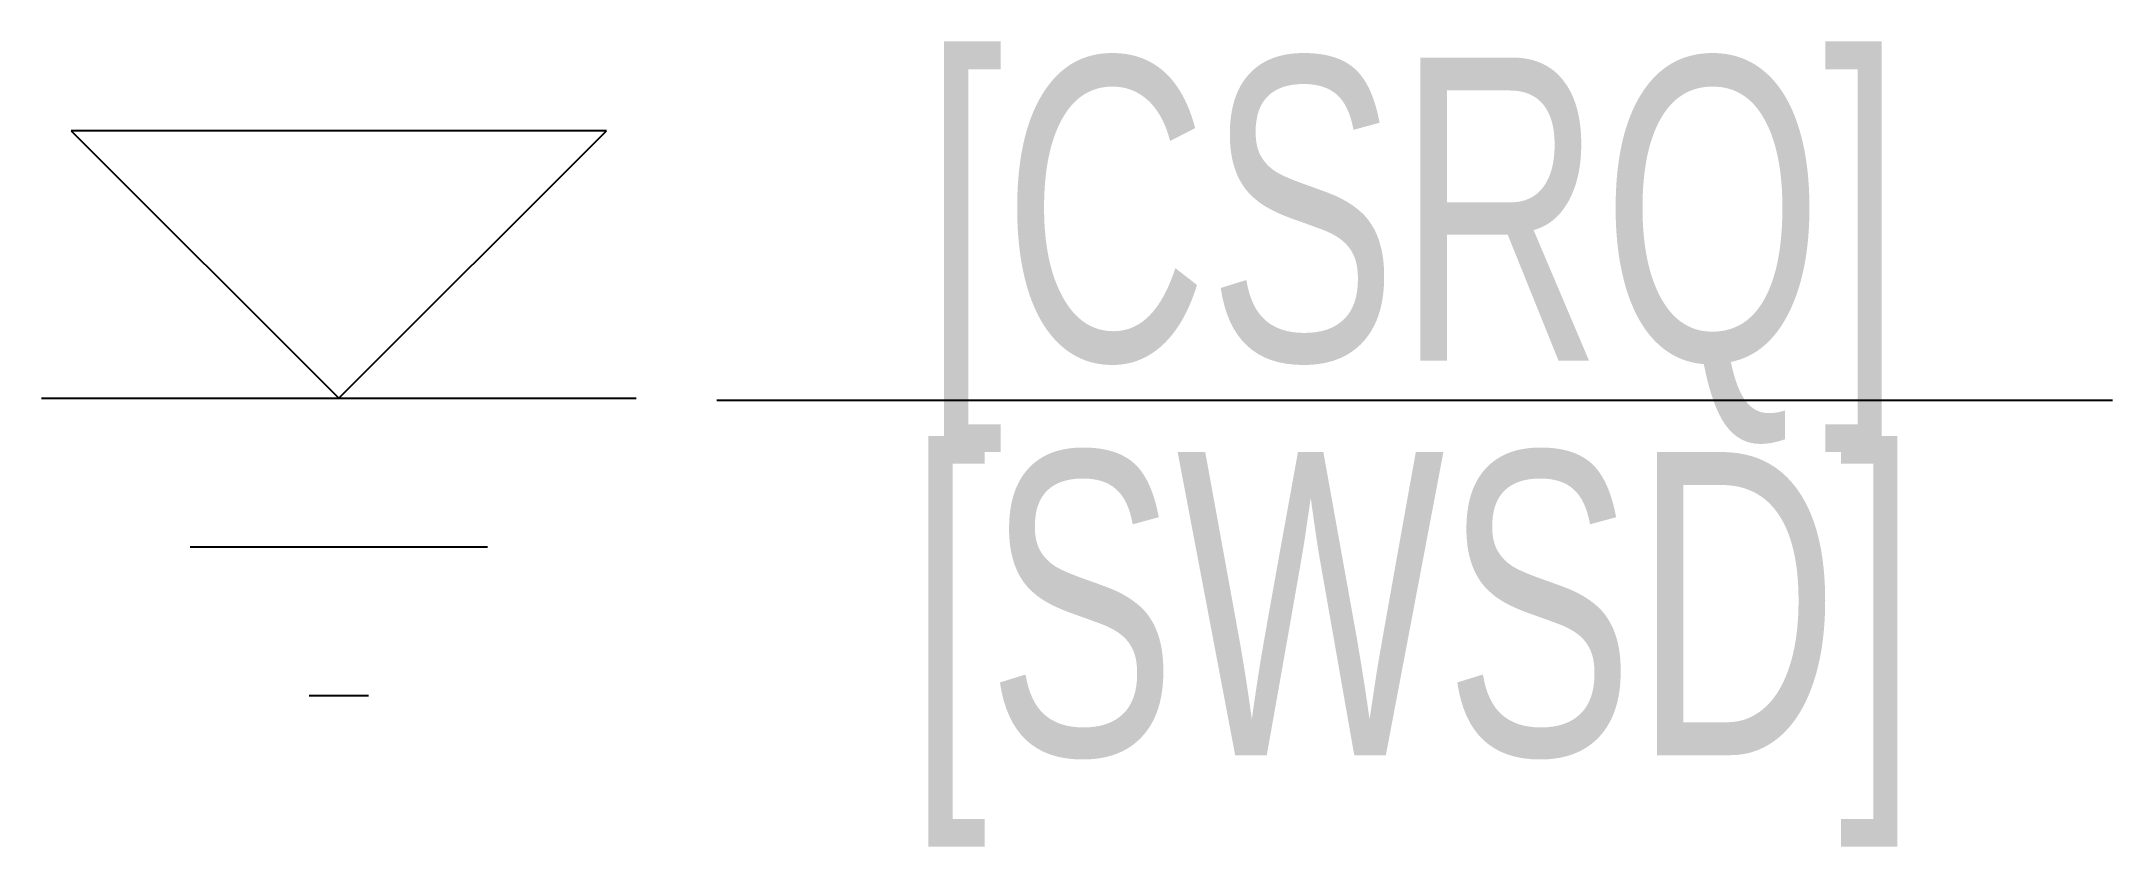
# Model space of a CAD drawing. Extents: x -2.1 to 12.3, y -3.1 to 2.5.
import ezdxf
from ezdxf.enums import TextEntityAlignment as Align

# ---------------------------------------------------------------- set-up
doc = ezdxf.new("R2010")
doc.units = 0
doc.layers.get('0').update_dxf_attribs({"linetype": 'CONTINUOUS'})
doc.layers.add('GICAD_POUMIAN', color=7, linetype='CONTINUOUS')
doc.layers.add('GICAD_SHUIWEI', color=7, linetype='CONTINUOUS')
doc.styles.add('LZ_FONTS_FS', font='hxm.ttf', dxfattribs={"width": 0.7})

msp = doc.modelspace()

# ---------------------------------------------------------------- linework, layer by layer
msp.add_line((2.617, -0.014), (12.281, -0.014))
at = {"layer": 'GICAD_POUMIAN', "color": 7}
for p, q in [((1.853, 1.853), (-1.853, 1.853)), ((-1.853, 1.853), (0, 0)), ((0, 0), (1.853, 1.853))]:
    msp.add_line(p, q, dxfattribs=at)
at = {"layer": 'GICAD_SHUIWEI', "color": 7}
for p, q in [((-2.059, 0), (2.059, 0)), ((-1.029, -1.029), (1.029, -1.029)), ((-0.206, -2.059), (0.206, -2.059))]:
    msp.add_line(p, q, dxfattribs=at)

# ---------------------------------------------------------------- texts
at = {"style": 'LZ_FONTS_FS', "width": 0.7}
for s, p in [('[CSRQ]', (7.437, 0.26)), ('[SWSD]', (7.437, -2.473))]:
    msp.add_text(s, height=2.1, dxfattribs=at).set_placement(p, align=Align.CENTER)

doc.saveas('drawing.dxf')
